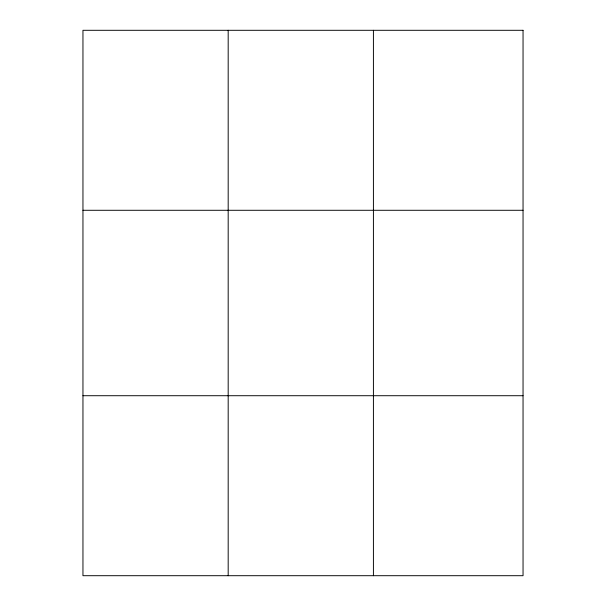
<?xml version="1.0" encoding="UTF-8"?>
<svg xmlns="http://www.w3.org/2000/svg" width="606" height="606" viewBox="0 0 606 606"><rect width="100%" height="100%" fill="white"/><g stroke="black" fill="none" stroke-linecap="round" stroke-linejoin="round"><path stroke-width="0.91" d="M228.182 30.3L228.182 575.7M373.417 30.3L373.417 575.7M82.954 210.282L523.046 210.282M82.954 395.718L523.046 395.718M523.046 30.3L523.046 575.7L82.954 575.7L82.954 30.3L523.046 30.3"/></g></svg>
